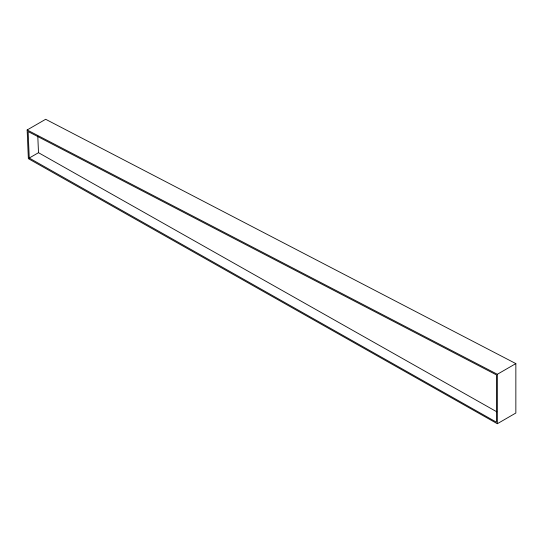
<?xml version="1.0" encoding="UTF-8"?>
<svg xmlns="http://www.w3.org/2000/svg" width="543" height="543" viewBox="0 0 543 543"><rect width="100%" height="100%" fill="white"/><g stroke="black" fill="none" stroke-linecap="round" stroke-linejoin="round"><path stroke-width="0.81" d="M27.15 129.974L45.66 119.284L515.85 363.6L515.85 413.026L497.34 423.716L28.365 158.658L27.15 129.974L497.34 374.283L515.85 363.6M29.241 158.04L496.411 422.162L496.411 374.874L28.121 131.549L29.241 158.04L38.499 152.698L496.811 411.811M37.793 136.137L38.499 152.698M497.34 374.283L497.34 423.716"/></g></svg>
